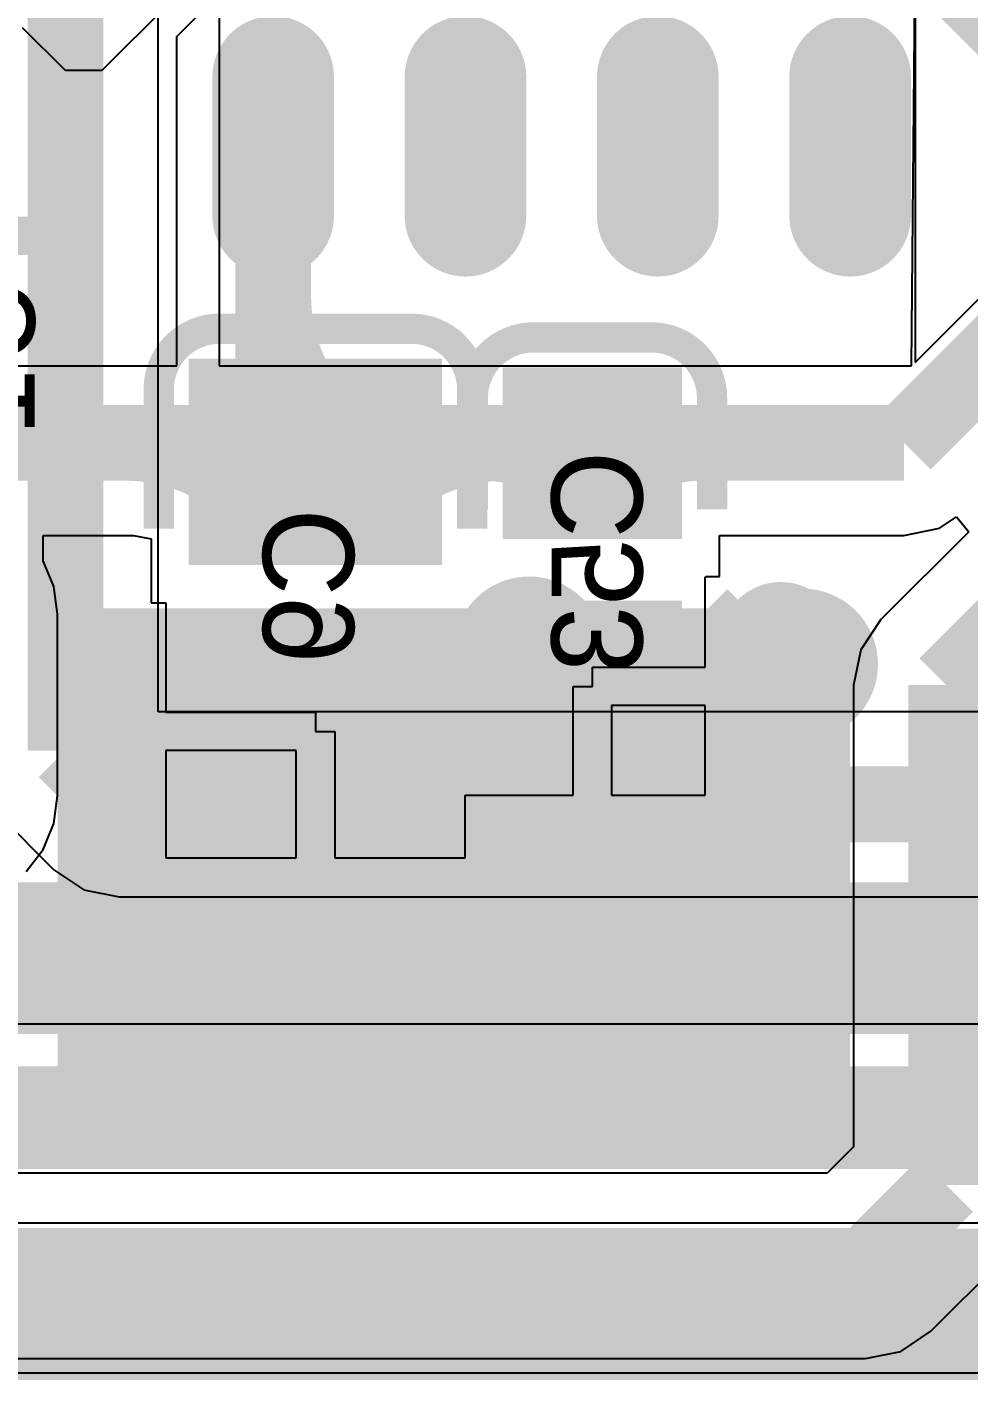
# Model space of a CAD drawing. Extents: x 81 to 196, y 150 to 213.
# Drawn here: x 135.82 to 142.04, y 186.36 to 195.29 of the extents above; entities that cross this region are included whole.
import ezdxf

# ---------------------------------------------------------------- set-up
doc = ezdxf.new("R2010")
doc.units = 0
doc.header["$MEASUREMENT"] = 0
for name, color, linetype in [('BOTTOMLAYER', 5, 'CONTINUOUS'), ('BOTTOMOVERLAY', 54, 'CONTINUOUS'), ('BOTTOMPASTE', 16, 'CONTINUOUS'), ('BOTTOMSOLDER', 6, 'CONTINUOUS'), ('MULTILAYER', 9, 'CONTINUOUS'), ('TOPLAYER', 1, 'CONTINUOUS')]:
    doc.layers.add(name, color=color, linetype=linetype)

msp = doc.modelspace()

# ---------------------------------------------------------------- linework, layer by layer
at = {"layer": 'BOTTOMLAYER'}
for p, q in [((137.093574, 196.027426), (137.093574, 193.055626)), ((141.665574, 193.055626), (141.690974, 195.976626)), ((141.689099, 195.761074), (141.689099, 193.079151)), ((136.752579, 195.441415), (136.318082, 195.006917)), ((136.814174, 195.232533), (137.093574, 195.511933)), ((136.077577, 195.006917), (135.794925, 195.289569)), ((136.814174, 193.055626), (136.814174, 195.232533)), ((136.318082, 195.006917), (136.077577, 195.006917)), ((141.689099, 193.079151), (142.630774, 194.020826)), ((134.883774, 193.055626), (136.814174, 193.055626)), ((137.093574, 193.055626), (141.665574, 193.055626)), ((141.848883, 191.983436), (141.961631, 192.058775)), ((141.961631, 192.058775), (142.0422, 191.960602)), ((142.0422, 191.960602), (141.461599, 191.380001)), ((141.614774, 191.93687), (141.848883, 191.983436)), ((135.929868, 191.767622), (135.929868, 191.93687)), ((135.929868, 191.93687), (136.526362, 191.93687)), ((136.526362, 191.93687), (136.643575, 191.913556)), ((136.643575, 191.913556), (136.643575, 191.491626)), ((140.397372, 191.664425), (140.397372, 191.93687)), ((140.397372, 191.93687), (141.614771, 191.93687)), ((141.614771, 191.93687), (141.614774, 191.936868)), ((141.614774, 191.936868), (141.614774, 191.93687)), ((136.000094, 191.59808), (135.929868, 191.767622)), ((136.024153, 191.415345), (136.000094, 191.59808)), ((140.301373, 191.658418), (140.30738, 191.664425)), ((140.301373, 191.066422), (140.301373, 191.65842)), ((140.301373, 191.65842), (140.301373, 191.65842)), ((140.301373, 191.65842), (140.301373, 191.658418)), ((140.30738, 191.664425), (140.397372, 191.664425)), ((136.024153, 190.215347), (136.024153, 191.415345)), ((136.643575, 191.491626), (136.739572, 191.491626)), ((136.739572, 191.491626), (136.739572, 191.491624)), ((136.739572, 191.491624), (136.739572, 191.475622)), ((136.739572, 191.475622), (136.739574, 191.401822)), ((136.739574, 191.401822), (136.739572, 191.401819)), ((136.739572, 191.401819), (136.739574, 191.401819)), ((136.739574, 191.401819), (136.739574, 190.768623)), ((141.461599, 191.380001), (141.328986, 191.181535)), ((141.328986, 191.181535), (141.28242, 190.947426)), ((139.557374, 190.939422), (139.557374, 191.066422)), ((139.557374, 191.066422), (140.301373, 191.066422)), ((139.430374, 190.220422), (139.430374, 190.939422)), ((139.430374, 190.939422), (139.557374, 190.939422)), ((141.28242, 190.947426), (141.28242, 187.898821)), ((140.301373, 190.812422), (139.684374, 190.812422)), ((139.684374, 190.812422), (139.684374, 190.220422)), ((140.301373, 190.220422), (140.301373, 190.812422)), ((136.739574, 190.768623), (137.728574, 190.768623)), ((137.728574, 190.768623), (137.728574, 190.641623)), ((137.728574, 190.641623), (137.855574, 190.641623)), ((137.855574, 190.641623), (137.855574, 189.807624)), ((137.601574, 190.514623), (136.739574, 190.514623)), ((136.739574, 190.514623), (136.739574, 189.807624)), ((137.601574, 189.807624), (137.601574, 190.514623)), ((136.000094, 190.032612), (136.024153, 190.215347)), ((138.717574, 189.807624), (138.717574, 190.22042)), ((138.717574, 190.22042), (138.813378, 190.22042)), ((138.813378, 190.22042), (138.813378, 190.220422)), ((138.813378, 190.220422), (139.430374, 190.220422)), ((139.684374, 190.220422), (140.301373, 190.220422)), ((135.929561, 189.862328), (136.000094, 190.032612)), ((135.817359, 189.716103), (135.929561, 189.862328)), ((136.739574, 189.807624), (137.601574, 189.807624)), ((137.855574, 189.807624), (138.717574, 189.807624)), ((141.28242, 187.898821), (141.107379, 187.72378)), ((141.107379, 187.72378), (132.927588, 187.72378)), ((141.793349, 186.679451), (142.326744, 187.212846)), ((141.594883, 186.546838), (141.793349, 186.679451)), ((132.648574, 186.500272), (141.360771, 186.500272)), ((141.360771, 186.500272), (141.360774, 186.50027)), ((141.360774, 186.500272), (141.594883, 186.546838)), ((141.360774, 186.50027), (141.360774, 186.500272))]:
    msp.add_line(p, q, dxfattribs=at)
for points, const_width in [([(142.624251, 194.941749), (141.193172, 196.372828)], 0.499999), ([(137.449174, 194.047659), (137.449174, 194.965594)], 0.599999), ([(138.719174, 194.047659), (138.719174, 194.965594)], 0.599999), ([(139.989174, 194.047659), (139.989174, 194.965594)], 0.599999), ([(141.259174, 194.047659), (141.259174, 194.965594)], 0.599999), ([(137.449174, 192.701024), (137.449174, 194.506626)], 0.499999), ([(141.614774, 192.548624), (142.629776, 193.563626)], 0.499999), ([(137.601574, 192.548624), (137.449174, 192.701024)], 0.499999), ([(137.601574, 192.548624), (135.570572, 192.548624)], 0.499999), ([(141.614774, 192.548624), (137.601574, 192.548624)], 0.499999), ([(141.894174, 190.947426), (143.011774, 192.065026)], 0.499999), ([(140.319374, 190.744226), (140.801974, 191.226826)], 1.000001), ([(137.728574, 190.939422), (137.347574, 190.939422)], 0.599999), ([(139.557374, 190.744226), (138.515974, 190.744226)], 1.000001), ([(140.319374, 190.744226), (139.557374, 190.744226)], 1.000001), ([(139.557374, 189.118626), (139.557374, 190.744226)], 1.000001), ([(141.894174, 187.645426), (141.894174, 190.947426)], 0.499999), ([(137.728574, 189.144026), (137.728574, 190.641623)], 1.000001), ([(141.360774, 187.112026), (141.894174, 187.645426)], 0.499999), ([(141.360774, 187.112026), (132.648574, 187.112026)], 0.499999)]:
    msp.add_lwpolyline(points, dxfattribs=dict(at, const_width=const_width))
for points, const_width in [([(137.449174, 194.815595, 1), (137.449174, 195.115594, 1)], 0.299999), ([(138.719174, 194.815595, 1), (138.719174, 195.115594, 1)], 0.299999), ([(139.989174, 194.815595, 1), (139.989174, 195.115594, 1)], 0.299999), ([(141.259174, 194.815595, 1), (141.259174, 195.115594, 1)], 0.299999), ([(137.449174, 193.897659, 1), (137.449174, 194.197658, 1)], 0.299999), ([(138.719174, 193.897659, 1), (138.719174, 194.197658, 1)], 0.299999), ([(139.989174, 193.897659, 1), (139.989174, 194.197658, 1)], 0.299999), ([(141.259174, 193.897659, 1), (141.259174, 194.197658, 1)], 0.299999), ([(137.449174, 193.393642, 1), (137.449174, 193.643639, 1)], 0.249999), ([(137.449174, 193.393642, 1), (137.449174, 193.643639, 1)], 0.249999), ([(137.449174, 193.393642, 1), (137.449174, 193.643639, 1)], 0.249999), ([(137.449174, 193.393642, 1), (137.449174, 193.643639, 1)], 0.249999), ([(137.449174, 193.393642, 1), (137.449174, 193.643639, 1)], 0.249999), ([(137.449174, 193.393642, 1), (137.449174, 193.643639, 1)], 0.249999), ([(137.449174, 193.393642, 1), (137.449174, 193.643639, 1)], 0.249999), ([(137.449174, 193.393642, 1), (137.449174, 193.643639, 1)], 0.249999), ([(137.449174, 193.393642, 1), (137.449174, 193.643639, 1)], 0.249999), ([(137.449174, 193.393642, 1), (137.449174, 193.643639, 1)], 0.249999), ([(137.806918, 192.52997, 1), (137.806918, 192.779967, 1)], 0.249999), ([(137.806918, 192.52997, 1), (137.806918, 192.779967, 1)], 0.249999), ([(137.806918, 192.52997, 1), (137.806918, 192.779967, 1)], 0.249999), ([(137.806918, 192.52997, 1), (137.806918, 192.779967, 1)], 0.249999), ([(137.806918, 192.52997, 1), (137.806918, 192.779967, 1)], 0.249999), ([(137.806918, 192.52997, 1), (137.806918, 192.779967, 1)], 0.249999), ([(137.806918, 192.52997, 1), (137.806918, 192.779967, 1)], 0.249999), ([(137.806918, 192.52997, 1), (137.806918, 192.779967, 1)], 0.249999), ([(137.806918, 192.52997, 1), (137.806918, 192.779967, 1)], 0.249999), ([(137.806918, 192.52997, 1), (137.806918, 192.779967, 1)], 0.249999), ([(136.470278, 192.423626, 1), (136.470278, 192.673623, 1)], 0.249999), ([(136.470278, 192.423626, 1), (136.470278, 192.673623, 1)], 0.249999), ([(136.470278, 192.423626, 1), (136.470278, 192.673623, 1)], 0.249999), ([(136.470278, 192.423626, 1), (136.470278, 192.673623, 1)], 0.249999), ([(136.470278, 192.423626, 1), (136.470278, 192.673623, 1)], 0.249999), ([(136.470278, 192.423626, 1), (136.470278, 192.673623, 1)], 0.249999), ([(136.470278, 192.423626, 1), (136.470278, 192.673623, 1)], 0.249999), ([(136.470278, 192.423626, 1), (136.470278, 192.673623, 1)], 0.249999), ([(136.470278, 192.423626, 1), (136.470278, 192.673623, 1)], 0.249999), ([(136.470278, 192.423626, 1), (136.470278, 192.673623, 1)], 0.249999), ([(138.846255, 192.423626, 1), (138.846255, 192.673623, 1)], 0.249999), ([(138.846255, 192.423626, 1), (138.846255, 192.673623, 1)], 0.249999), ([(138.846255, 192.423626, 1), (138.846255, 192.673623, 1)], 0.249999), ([(138.846255, 192.423626, 1), (138.846255, 192.673623, 1)], 0.249999), ([(138.846255, 192.423626, 1), (138.846255, 192.673623, 1)], 0.249999), ([(138.846255, 192.423626, 1), (138.846255, 192.673623, 1)], 0.249999), ([(138.846255, 192.423626, 1), (138.846255, 192.673623, 1)], 0.249999), ([(138.98687, 192.423626, 1), (138.98687, 192.673623, 1)], 0.249999), ([(138.98687, 192.423626, 1), (138.98687, 192.673623, 1)], 0.249999), ([(138.98687, 192.423626, 1), (138.98687, 192.673623, 1)], 0.249999), ([(138.98687, 192.423626, 1), (138.98687, 192.673623, 1)], 0.249999), ([(138.98687, 192.423626, 1), (138.98687, 192.673623, 1)], 0.249999), ([(138.98687, 192.423626, 1), (138.98687, 192.673623, 1)], 0.249999), ([(138.98687, 192.423626, 1), (138.98687, 192.673623, 1)], 0.249999), ([(140.268493, 192.423626, 1), (140.268493, 192.673623, 1)], 0.249999), ([(140.268493, 192.423626, 1), (140.268493, 192.673623, 1)], 0.249999), ([(140.268493, 192.423626, 1), (140.268493, 192.673623, 1)], 0.249999), ([(140.268493, 192.423626, 1), (140.268493, 192.673623, 1)], 0.249999), ([(140.268493, 192.423626, 1), (140.268493, 192.673623, 1)], 0.249999), ([(140.268493, 192.423626, 1), (140.268493, 192.673623, 1)], 0.249999), ([(140.268493, 192.423626, 1), (140.268493, 192.673623, 1)], 0.249999), ([(139.380346, 192.202397, 1), (139.380346, 192.452394, 1)], 0.249999), ([(139.380346, 192.202397, 1), (139.380346, 192.452394, 1)], 0.249999), ([(139.380346, 192.202397, 1), (139.380346, 192.452394, 1)], 0.249999), ([(139.380346, 192.202397, 1), (139.380346, 192.452394, 1)], 0.249999), ([(139.380346, 192.202397, 1), (139.380346, 192.452394, 1)], 0.249999), ([(139.380346, 192.202397, 1), (139.380346, 192.452394, 1)], 0.249999), ([(139.380346, 192.202397, 1), (139.380346, 192.452394, 1)], 0.249999), ([(139.734402, 192.202397, 1), (139.734402, 192.452394, 1)], 0.249999), ([(139.734402, 192.202397, 1), (139.734402, 192.452394, 1)], 0.249999), ([(139.734402, 192.202397, 1), (139.734402, 192.452394, 1)], 0.249999), ([(139.734402, 192.202397, 1), (139.734402, 192.452394, 1)], 0.249999), ([(139.734402, 192.202397, 1), (139.734402, 192.452394, 1)], 0.249999), ([(139.734402, 192.202397, 1), (139.734402, 192.452394, 1)], 0.249999), ([(139.734402, 192.202397, 1), (139.734402, 192.452394, 1)], 0.249999), ([(137.340228, 192.063281, 1), (137.340228, 192.313278, 1)], 0.249999), ([(137.340228, 192.063281, 1), (137.340228, 192.313278, 1)], 0.249999), ([(137.340228, 192.063281, 1), (137.340228, 192.313278, 1)], 0.249999), ([(137.340228, 192.063281, 1), (137.340228, 192.313278, 1)], 0.249999), ([(137.340228, 192.063281, 1), (137.340228, 192.313278, 1)], 0.249999), ([(137.340228, 192.063281, 1), (137.340228, 192.313278, 1)], 0.249999), ([(137.340228, 192.063281, 1), (137.340228, 192.313278, 1)], 0.249999), ([(137.340228, 192.063281, 1), (137.340228, 192.313278, 1)], 0.249999), ([(137.340228, 192.063281, 1), (137.340228, 192.313278, 1)], 0.249999), ([(137.340228, 192.063281, 1), (137.340228, 192.313278, 1)], 0.249999), ([(138.11692, 192.063281, 1), (138.11692, 192.313278, 1)], 0.249999), ([(138.11692, 192.063281, 1), (138.11692, 192.313278, 1)], 0.249999), ([(138.11692, 192.063281, 1), (138.11692, 192.313278, 1)], 0.249999), ([(138.11692, 192.063281, 1), (138.11692, 192.313278, 1)], 0.249999), ([(138.11692, 192.063281, 1), (138.11692, 192.313278, 1)], 0.249999), ([(138.11692, 192.063281, 1), (138.11692, 192.313278, 1)], 0.249999), ([(138.11692, 192.063281, 1), (138.11692, 192.313278, 1)], 0.249999), ([(139.139996, 190.915049, 1), (139.139996, 191.415048, 1)], 0.499999), ([(139.139996, 190.915049, 1), (139.139996, 191.415048, 1)], 0.499999), ([(139.139996, 190.915049, 1), (139.139996, 191.415048, 1)], 0.499999), ([(139.139996, 190.915049, 1), (139.139996, 191.415048, 1)], 0.499999), ([(139.139996, 190.915049, 1), (139.139996, 191.415048, 1)], 0.499999), ([(139.139996, 190.915049, 1), (139.139996, 191.415048, 1)], 0.499999), ([(139.139996, 190.915049, 1), (139.139996, 191.415048, 1)], 0.499999), ([(140.943396, 190.835404, 1), (140.943396, 191.335403, 1)], 0.499999), ([(140.943396, 190.835404, 1), (140.943396, 191.335403, 1)], 0.499999), ([(140.943396, 190.835404, 1), (140.943396, 191.335403, 1)], 0.499999), ([(140.943396, 190.835404, 1), (140.943396, 191.335403, 1)], 0.499999), ([(140.943396, 190.835404, 1), (140.943396, 191.335403, 1)], 0.499999), ([(140.943396, 190.835404, 1), (140.943396, 191.335403, 1)], 0.499999), ([(140.943396, 190.835404, 1), (140.943396, 191.335403, 1)], 0.499999), ([(140.801974, 191.076826, 1), (140.801974, 191.376826, 1)], 0.299999), ([(138.145952, 190.632204, 1), (138.145952, 191.132203, 1)], 0.499999), ([(138.145952, 190.632204, 1), (138.145952, 191.132203, 1)], 0.499999), ([(138.145952, 190.632204, 1), (138.145952, 191.132203, 1)], 0.499999), ([(138.145952, 190.632204, 1), (138.145952, 191.132203, 1)], 0.499999), ([(138.145952, 190.632204, 1), (138.145952, 191.132203, 1)], 0.499999), ([(138.145952, 190.632204, 1), (138.145952, 191.132203, 1)], 0.499999), ([(138.145952, 190.632204, 1), (138.145952, 191.132203, 1)], 0.499999), ([(138.287374, 190.873626, 1), (138.287374, 191.173626, 1)], 0.299999), ([(138.857152, 190.632204, 1), (138.857152, 191.132203, 1)], 0.499999), ([(138.857152, 190.632204, 1), (138.857152, 191.132203, 1)], 0.499999), ([(138.857152, 190.632204, 1), (138.857152, 191.132203, 1)], 0.499999), ([(138.857152, 190.632204, 1), (138.857152, 191.132203, 1)], 0.499999), ([(138.857152, 190.632204, 1), (138.857152, 191.132203, 1)], 0.499999), ([(138.857152, 190.632204, 1), (138.857152, 191.132203, 1)], 0.499999), ([(138.857152, 190.632204, 1), (138.857152, 191.132203, 1)], 0.499999), ([(138.857152, 190.632204, 1), (138.857152, 191.132203, 1)], 0.499999), ([(138.857152, 190.632204, 1), (138.857152, 191.132203, 1)], 0.499999), ([(138.857152, 190.632204, 1), (138.857152, 191.132203, 1)], 0.499999), ([(138.857152, 190.632204, 1), (138.857152, 191.132203, 1)], 0.499999), ([(138.857152, 190.632204, 1), (138.857152, 191.132203, 1)], 0.499999), ([(138.857152, 190.632204, 1), (138.857152, 191.132203, 1)], 0.499999), ([(138.857152, 190.632204, 1), (138.857152, 191.132203, 1)], 0.499999), ([(138.857152, 190.632204, 1), (138.857152, 191.132203, 1)], 0.499999), ([(138.857152, 190.632204, 1), (138.857152, 191.132203, 1)], 0.499999), ([(138.857152, 190.632204, 1), (138.857152, 191.132203, 1)], 0.499999), ([(138.857152, 190.632204, 1), (138.857152, 191.132203, 1)], 0.499999), ([(138.857152, 190.632204, 1), (138.857152, 191.132203, 1)], 0.499999), ([(138.857152, 190.632204, 1), (138.857152, 191.132203, 1)], 0.499999), ([(138.857152, 190.632204, 1), (138.857152, 191.132203, 1)], 0.499999), ([(139.139996, 190.632204, 1), (139.139996, 191.132203, 1)], 0.499999), ([(139.139996, 190.632204, 1), (139.139996, 191.132203, 1)], 0.499999), ([(139.139996, 190.632204, 1), (139.139996, 191.132203, 1)], 0.499999), ([(139.139996, 190.632204, 1), (139.139996, 191.132203, 1)], 0.499999), ([(139.139996, 190.632204, 1), (139.139996, 191.132203, 1)], 0.499999), ([(139.139996, 190.632204, 1), (139.139996, 191.132203, 1)], 0.499999), ([(139.139996, 190.632204, 1), (139.139996, 191.132203, 1)], 0.499999), ([(138.998574, 190.873626, 1), (138.998574, 191.173626, 1)], 0.299999), ([(138.47906, 190.494226, 1), (138.47906, 190.994225, 1)], 0.499999), ([(138.47906, 190.494226, 1), (138.47906, 190.994225, 1)], 0.499999), ([(138.47906, 190.494226, 1), (138.47906, 190.994225, 1)], 0.499999), ([(138.47906, 190.494226, 1), (138.47906, 190.994225, 1)], 0.499999), ([(138.47906, 190.494226, 1), (138.47906, 190.994225, 1)], 0.499999), ([(138.47906, 190.494226, 1), (138.47906, 190.994225, 1)], 0.499999), ([(138.47906, 190.494226, 1), (138.47906, 190.994225, 1)], 0.499999), ([(138.806888, 190.494226, 1), (138.806888, 190.994225, 1)], 0.499999), ([(138.806888, 190.494226, 1), (138.806888, 190.994225, 1)], 0.499999), ([(138.806888, 190.494226, 1), (138.806888, 190.994225, 1)], 0.499999), ([(138.806888, 190.494226, 1), (138.806888, 190.994225, 1)], 0.499999), ([(138.806888, 190.494226, 1), (138.806888, 190.994225, 1)], 0.499999), ([(138.806888, 190.494226, 1), (138.806888, 190.994225, 1)], 0.499999), ([(138.806888, 190.494226, 1), (138.806888, 190.994225, 1)], 0.499999), ([(139.19026, 190.494226, 1), (139.19026, 190.994225, 1)], 0.499999), ([(139.19026, 190.494226, 1), (139.19026, 190.994225, 1)], 0.499999), ([(139.19026, 190.494226, 1), (139.19026, 190.994225, 1)], 0.499999), ([(139.19026, 190.494226, 1), (139.19026, 190.994225, 1)], 0.499999), ([(139.19026, 190.494226, 1), (139.19026, 190.994225, 1)], 0.499999), ([(139.19026, 190.494226, 1), (139.19026, 190.994225, 1)], 0.499999), ([(139.19026, 190.494226, 1), (139.19026, 190.994225, 1)], 0.499999), ([(139.19026, 190.494226, 1), (139.19026, 190.994225, 1)], 0.499999), ([(139.19026, 190.494226, 1), (139.19026, 190.994225, 1)], 0.499999), ([(139.19026, 190.494226, 1), (139.19026, 190.994225, 1)], 0.499999), ([(139.19026, 190.494226, 1), (139.19026, 190.994225, 1)], 0.499999), ([(139.19026, 190.494226, 1), (139.19026, 190.994225, 1)], 0.499999), ([(139.19026, 190.494226, 1), (139.19026, 190.994225, 1)], 0.499999), ([(139.19026, 190.494226, 1), (139.19026, 190.994225, 1)], 0.499999), ([(139.19026, 190.494226, 1), (139.19026, 190.994225, 1)], 0.499999), ([(139.19026, 190.494226, 1), (139.19026, 190.994225, 1)], 0.499999), ([(139.19026, 190.494226, 1), (139.19026, 190.994225, 1)], 0.499999), ([(139.19026, 190.494226, 1), (139.19026, 190.994225, 1)], 0.499999), ([(139.19026, 190.494226, 1), (139.19026, 190.994225, 1)], 0.499999), ([(139.19026, 190.494226, 1), (139.19026, 190.994225, 1)], 0.499999), ([(139.19026, 190.494226, 1), (139.19026, 190.994225, 1)], 0.499999), ([(140.11972, 190.494226, 1), (140.11972, 190.994225, 1)], 0.499999), ([(140.11972, 190.494226, 1), (140.11972, 190.994225, 1)], 0.499999), ([(140.11972, 190.494226, 1), (140.11972, 190.994225, 1)], 0.499999), ([(140.11972, 190.494226, 1), (140.11972, 190.994225, 1)], 0.499999), ([(140.11972, 190.494226, 1), (140.11972, 190.994225, 1)], 0.499999), ([(140.11972, 190.494226, 1), (140.11972, 190.994225, 1)], 0.499999), ([(140.11972, 190.494226, 1), (140.11972, 190.994225, 1)], 0.499999), ([(139.557374, 189.907408, 1), (139.557374, 190.407407, 1)], 0.499999), ([(139.557374, 189.907408, 1), (139.557374, 190.407407, 1)], 0.499999), ([(139.557374, 189.907408, 1), (139.557374, 190.407407, 1)], 0.499999), ([(139.557374, 189.907408, 1), (139.557374, 190.407407, 1)], 0.499999), ([(139.557374, 189.907408, 1), (139.557374, 190.407407, 1)], 0.499999), ([(139.557374, 189.907408, 1), (139.557374, 190.407407, 1)], 0.499999), ([(139.557374, 189.907408, 1), (139.557374, 190.407407, 1)], 0.499999), ([(136.687174, 188.917826, 1), (136.687174, 189.217826, 1)], 0.299999), ([(137.728574, 188.994026, 1), (137.728574, 189.294026, 1)], 0.299999), ([(138.668374, 188.994026, 1), (138.668374, 189.294026, 1)], 0.299999), ([(139.557374, 188.968626, 1), (139.557374, 189.268626, 1)], 0.299999), ([(140.801974, 188.943226, 1), (140.801974, 189.243226, 1)], 0.299999)]:
    msp.add_lwpolyline(points, format="xyb", close=True, dxfattribs=dict(at, const_width=const_width))
for points, const_width in [([(137.806918, 192.654969, -0.198912), (137.449174, 193.51864)], 0.499999), ([(137.806918, 192.654969, -0.198912), (137.449174, 193.51864)], 0.499999), ([(137.806918, 192.654969, -0.198912), (137.449174, 193.51864)], 0.499999), ([(137.806918, 192.654969, -0.198912), (137.449174, 193.51864)], 0.499999), ([(137.806918, 192.654969, -0.198912), (137.449174, 193.51864)], 0.499999), ([(137.806918, 192.654969, -0.198912), (137.449174, 193.51864)], 0.499999), ([(137.806918, 192.654969, -0.198912), (137.449174, 193.51864)], 0.499999), ([(137.806918, 192.654969, -0.198912), (137.449174, 193.51864)], 0.499999), ([(137.806918, 192.654969, -0.198912), (137.449174, 193.51864)], 0.499999), ([(137.806918, 192.654969, -0.198912), (137.449174, 193.51864)], 0.499999), ([(136.470278, 192.548624, -0.198912), (137.340228, 192.188279)], 0.499999), ([(136.470278, 192.548624, -0.198912), (137.340228, 192.188279)], 0.499999), ([(136.470278, 192.548624, -0.198912), (137.340228, 192.188279)], 0.499999), ([(136.470278, 192.548624, -0.198912), (137.340228, 192.188279)], 0.499999), ([(136.470278, 192.548624, -0.198912), (137.340228, 192.188279)], 0.499999), ([(136.470278, 192.548624, -0.198912), (137.340228, 192.188279)], 0.499999), ([(136.470278, 192.548624, -0.198912), (137.340228, 192.188279)], 0.499999), ([(136.470278, 192.548624, -0.198912), (137.340228, 192.188279)], 0.499999), ([(136.470278, 192.548624, -0.198912), (137.340228, 192.188279)], 0.499999), ([(136.470278, 192.548624, -0.198912), (137.340228, 192.188279)], 0.499999), ([(138.11692, 192.188279, -0.198912), (138.98687, 192.548624)], 0.499999), ([(138.11692, 192.188279, -0.198912), (138.98687, 192.548624)], 0.499999), ([(138.11692, 192.188279, -0.198912), (138.98687, 192.548624)], 0.499999), ([(138.11692, 192.188279, -0.198912), (138.98687, 192.548624)], 0.499999), ([(138.11692, 192.188279, -0.198912), (138.98687, 192.548624)], 0.499999), ([(138.11692, 192.188279, -0.198912), (138.98687, 192.548624)], 0.499999), ([(138.11692, 192.188279, -0.198912), (138.98687, 192.548624)], 0.499999), ([(138.846255, 192.548624, -0.198912), (139.380346, 192.327395)], 0.499999), ([(138.846255, 192.548624, -0.198912), (139.380346, 192.327395)], 0.499999), ([(138.846255, 192.548624, -0.198912), (139.380346, 192.327395)], 0.499999), ([(138.846255, 192.548624, -0.198912), (139.380346, 192.327395)], 0.499999), ([(138.846255, 192.548624, -0.198912), (139.380346, 192.327395)], 0.499999), ([(138.846255, 192.548624, -0.198912), (139.380346, 192.327395)], 0.499999), ([(138.846255, 192.548624, -0.198912), (139.380346, 192.327395)], 0.499999), ([(139.734402, 192.327395, -0.198912), (140.268493, 192.548624)], 0.499999), ([(139.734402, 192.327395, -0.198912), (140.268493, 192.548624)], 0.499999), ([(139.734402, 192.327395, -0.198912), (140.268493, 192.548624)], 0.499999), ([(139.734402, 192.327395, -0.198912), (140.268493, 192.548624)], 0.499999), ([(139.734402, 192.327395, -0.198912), (140.268493, 192.548624)], 0.499999), ([(139.734402, 192.327395, -0.198912), (140.268493, 192.548624)], 0.499999), ([(139.734402, 192.327395, -0.198912), (140.268493, 192.548624)], 0.499999), ([(139.139996, 191.165048, -0.198912), (139.557374, 190.157407)], 1.000001), ([(139.139996, 191.165048, -0.198912), (139.557374, 190.157407)], 1.000001), ([(139.139996, 191.165048, -0.198912), (139.557374, 190.157407)], 1.000001), ([(139.139996, 191.165048, -0.198912), (139.557374, 190.157407)], 1.000001), ([(139.139996, 191.165048, -0.198912), (139.557374, 190.157407)], 1.000001), ([(139.139996, 191.165048, -0.198912), (139.557374, 190.157407)], 1.000001), ([(139.139996, 191.165048, -0.198912), (139.557374, 190.157407)], 1.000001), ([(140.943396, 191.085404, -0.198912), (140.11972, 190.744226)], 1.000001), ([(140.943396, 191.085404, -0.198912), (140.11972, 190.744226)], 1.000001), ([(140.943396, 191.085404, -0.198912), (140.11972, 190.744226)], 1.000001), ([(140.943396, 191.085404, -0.198912), (140.11972, 190.744226)], 1.000001), ([(140.943396, 191.085404, -0.198912), (140.11972, 190.744226)], 1.000001), ([(140.943396, 191.085404, -0.198912), (140.11972, 190.744226)], 1.000001), ([(140.943396, 191.085404, -0.198912), (140.11972, 190.744226)], 1.000001), ([(138.47906, 190.744226, -0.198912), (138.145952, 190.882204)], 1.000001), ([(138.47906, 190.744226, -0.198912), (138.145952, 190.882204)], 1.000001), ([(138.47906, 190.744226, -0.198912), (138.145952, 190.882204)], 1.000001), ([(138.47906, 190.744226, -0.198912), (138.145952, 190.882204)], 1.000001), ([(138.47906, 190.744226, -0.198912), (138.145952, 190.882204)], 1.000001), ([(138.47906, 190.744226, -0.198912), (138.145952, 190.882204)], 1.000001), ([(138.47906, 190.744226, -0.198912), (138.145952, 190.882204)], 1.000001), ([(139.139996, 190.882204, -0.198912), (138.806888, 190.744226)], 1.000001), ([(139.139996, 190.882204, -0.198912), (138.806888, 190.744226)], 1.000001), ([(139.139996, 190.882204, -0.198912), (138.806888, 190.744226)], 1.000001), ([(139.139996, 190.882204, -0.198912), (138.806888, 190.744226)], 1.000001), ([(139.139996, 190.882204, -0.198912), (138.806888, 190.744226)], 1.000001), ([(139.139996, 190.882204, -0.198912), (138.806888, 190.744226)], 1.000001), ([(139.139996, 190.882204, -0.198912), (138.806888, 190.744226)], 1.000001), ([(139.19026, 190.744226, -0.198912), (138.857152, 190.882204)], 1.000001), ([(139.19026, 190.744226, -0.198912), (138.857152, 190.882204)], 1.000001), ([(139.19026, 190.744226, -0.198912), (138.857152, 190.882204)], 1.000001), ([(139.19026, 190.744226, -0.198912), (138.857152, 190.882204)], 1.000001), ([(139.19026, 190.744226, -0.198912), (138.857152, 190.882204)], 1.000001), ([(139.19026, 190.744226, -0.198912), (138.857152, 190.882204)], 1.000001), ([(139.19026, 190.744226, -0.198912), (138.857152, 190.882204)], 1.000001), ([(139.19026, 190.744226, -0.198912), (138.857152, 190.882204)], 1.000001), ([(139.19026, 190.744226, -0.198912), (138.857152, 190.882204)], 1.000001), ([(139.19026, 190.744226, -0.198912), (138.857152, 190.882204)], 1.000001), ([(139.19026, 190.744226, -0.198912), (138.857152, 190.882204)], 1.000001), ([(139.19026, 190.744226, -0.198912), (138.857152, 190.882204)], 1.000001), ([(139.19026, 190.744226, -0.198912), (138.857152, 190.882204)], 1.000001), ([(139.19026, 190.744226, -0.198912), (138.857152, 190.882204)], 1.000001), ([(139.19026, 190.744226, -0.198912), (138.857152, 190.882204)], 1.000001), ([(139.19026, 190.744226, -0.198912), (138.857152, 190.882204)], 1.000001), ([(139.19026, 190.744226, -0.198912), (138.857152, 190.882204)], 1.000001), ([(139.19026, 190.744226, -0.198912), (138.857152, 190.882204)], 1.000001), ([(139.19026, 190.744226, -0.198912), (138.857152, 190.882204)], 1.000001), ([(139.19026, 190.744226, -0.198912), (138.857152, 190.882204)], 1.000001), ([(139.19026, 190.744226, -0.198912), (138.857152, 190.882204)], 1.000001)]:
    msp.add_lwpolyline(points, format="xyb", dxfattribs=dict(at, const_width=const_width))
for points in [[(136.993574, 193.001623), (136.993574, 191.841625), (138.463574, 193.001623), (138.463574, 191.841625)], [(139.067375, 192.944425), (139.067375, 192.014424), (140.047373, 192.944425), (140.047373, 192.014424)], [(141.259174, 187.924826), (141.259174, 191.455426), (136.026774, 187.924826), (136.026774, 191.455426)], [(139.067375, 191.404423), (139.067375, 190.474422), (140.047373, 191.404423), (140.047373, 190.474422)], [(136.993574, 191.221622), (136.993574, 190.061624), (138.463574, 191.221622), (138.463574, 190.061624)]]:
    msp.add_solid(points, dxfattribs=at)
at = {"layer": 'BOTTOMOVERLAY'}
for points, const_width in [([(136.116944, 193.915416), (135.217022, 193.915416)], 0.254), ([(136.116944, 191.315218), (136.116944, 193.915416)], 0.254), ([(138.363574, 193.301625), (137.093574, 193.301625)], 0.2), ([(139.947373, 193.244422), (139.167375, 193.244422)], 0.2), ([(136.69357, 191.981628), (136.69357, 192.901628)], 0.2), ([(138.763573, 191.981623), (138.763573, 192.901623)], 0.2), ([(138.767373, 192.109423), (138.767373, 192.844422)], 0.2), ([(140.347375, 192.109423), (140.347375, 192.844422)], 0.2), ([(138.767373, 190.574422), (138.767373, 191.309422)], 0.2), ([(140.347377, 190.574419), (140.347377, 191.309419)], 0.2), ([(136.69357, 190.161621), (136.69357, 191.081622)], 0.2), ([(138.763573, 190.161624), (138.763573, 191.081624)], 0.2), ([(139.947373, 190.174423), (139.167375, 190.174423)], 0.2), ([(138.363574, 189.761624), (137.093574, 189.761624)], 0.2), ([(175.244374, 188.178826), (116.976774, 188.178826)], 0.499999)]:
    msp.add_lwpolyline(points, dxfattribs=dict(at, const_width=const_width))
at = {"layer": 'BOTTOMOVERLAY', "const_width": 0.2}
for points in [[(136.69357, 192.901628, -0.414214), (137.093569, 193.301628)], [(138.363577, 193.301625, -0.414213), (138.763576, 192.901623)], [(138.767371, 192.844422, -0.414213), (139.167372, 193.244422)], [(139.947373, 193.244422, -0.414213), (140.347375, 192.844422)], [(139.167375, 190.174423, -0.414213), (138.767373, 190.574422)], [(140.347377, 190.574419, -0.414213), (139.947376, 190.17442)], [(137.093571, 189.761622, -0.414213), (136.69357, 190.161621)], [(138.763573, 190.161624, -0.414214), (138.363574, 189.761624)]]:
    msp.add_lwpolyline(points, format="xyb", dxfattribs=at)
at = {"layer": 'BOTTOMOVERLAY', "const_width": 0.1}
for points in [[(137.093569, 193.251628, 1), (137.093569, 193.351627, 1)], [(138.363577, 193.251625, 1), (138.363577, 193.351625, 1)], [(139.167372, 193.194422, 1), (139.167372, 193.294422, 1)], [(139.947373, 193.194422, 1), (139.947373, 193.294422, 1)], [(136.69357, 192.851628, 1), (136.69357, 192.951628, 1)], [(138.763576, 192.851623, 1), (138.763576, 192.951623, 1)], [(138.767371, 192.794423, 1), (138.767371, 192.894422, 1)], [(140.347375, 192.794423, 1), (140.347375, 192.894422, 1)], [(138.767373, 190.524422, 1), (138.767373, 190.624422, 1)], [(140.347377, 190.524419, 1), (140.347377, 190.624419, 1)], [(136.69357, 190.111621, 1), (136.69357, 190.211621, 1)], [(138.763573, 190.111624, 1), (138.763573, 190.211624, 1)], [(139.167375, 190.124423, 1), (139.167375, 190.224423, 1)], [(139.947376, 190.12442, 1), (139.947376, 190.22442, 1)], [(137.093571, 189.711622, 1), (137.093571, 189.811622, 1)], [(138.363574, 189.711625, 1), (138.363574, 189.811624, 1)]]:
    msp.add_lwpolyline(points, format="xyb", close=True, dxfattribs=at)
at = {"layer": 'BOTTOMPASTE', "const_width": 0.599999}
for points in [[(137.449174, 194.047659), (137.449174, 194.965594)], [(138.719174, 194.047659), (138.719174, 194.965594)], [(139.989174, 194.047659), (139.989174, 194.965594)], [(141.259174, 194.047659), (141.259174, 194.965594)]]:
    msp.add_lwpolyline(points, dxfattribs=at)
at = {"layer": 'BOTTOMPASTE', "const_width": 0.299999}
for points in [[(137.449174, 194.815595, 1), (137.449174, 195.115594, 1)], [(138.719174, 194.815595, 1), (138.719174, 195.115594, 1)], [(139.989174, 194.815595, 1), (139.989174, 195.115594, 1)], [(141.259174, 194.815595, 1), (141.259174, 195.115594, 1)], [(137.449174, 193.897659, 1), (137.449174, 194.197658, 1)], [(138.719174, 193.897659, 1), (138.719174, 194.197658, 1)], [(139.989174, 193.897659, 1), (139.989174, 194.197658, 1)], [(141.259174, 193.897659, 1), (141.259174, 194.197658, 1)]]:
    msp.add_lwpolyline(points, format="xyb", close=True, dxfattribs=at)
at = {"layer": 'BOTTOMPASTE'}
for points in [[(136.993574, 193.001623), (136.993574, 191.841625), (138.463574, 193.001623), (138.463574, 191.841625)], [(139.067375, 192.944425), (139.067375, 192.014424), (140.047373, 192.944425), (140.047373, 192.014424)], [(139.067375, 191.404423), (139.067375, 190.474422), (140.047373, 191.404423), (140.047373, 190.474422)], [(136.993574, 191.221622), (136.993574, 190.061624), (138.463574, 191.221622), (138.463574, 190.061624)]]:
    msp.add_solid(points, dxfattribs=at)
at = {"layer": 'BOTTOMSOLDER', "const_width": 0.401599}
for points in [[(136.077577, 195.461725, 1), (136.077577, 195.863324, 1)], [(137.449174, 194.764795, 1), (137.449174, 195.166394, 1)], [(138.719174, 194.764795, 1), (138.719174, 195.166394, 1)], [(139.989174, 194.764795, 1), (139.989174, 195.166394, 1)], [(141.259174, 194.764795, 1), (141.259174, 195.166394, 1)], [(137.449174, 193.846859, 1), (137.449174, 194.248458, 1)], [(138.719174, 193.846859, 1), (138.719174, 194.248458, 1)], [(139.989174, 193.846859, 1), (139.989174, 194.248458, 1)], [(141.259174, 193.846859, 1), (141.259174, 194.248458, 1)], [(140.801974, 191.026026, 1), (140.801974, 191.427626, 1)], [(138.287374, 190.822826, 1), (138.287374, 191.224426, 1)], [(138.998574, 190.822826, 1), (138.998574, 191.224426, 1)], [(137.728574, 188.943226, 1), (137.728574, 189.344826, 1)], [(138.668374, 188.943226, 1), (138.668374, 189.344826, 1)], [(135.594974, 188.867026, 1), (135.594974, 189.268626, 1)], [(136.687174, 188.867026, 1), (136.687174, 189.268626, 1)], [(139.557374, 188.917826, 1), (139.557374, 189.319426, 1)], [(140.801974, 188.892426, 1), (140.801974, 189.294026, 1)]]:
    msp.add_lwpolyline(points, format="xyb", close=True, dxfattribs=at)
at = {"layer": 'BOTTOMSOLDER', "const_width": 0.803199}
for points in [[(137.449174, 194.047659), (137.449174, 194.965594)], [(138.719174, 194.047659), (138.719174, 194.965594)], [(139.989174, 194.047659), (139.989174, 194.965594)], [(141.259174, 194.047659), (141.259174, 194.965594)]]:
    msp.add_lwpolyline(points, dxfattribs=at)
at = {"layer": 'BOTTOMSOLDER'}
for points in [[(136.891974, 193.103223), (136.891974, 191.740025), (138.565174, 193.103223), (138.565174, 191.740025)], [(138.965775, 193.046025), (138.965775, 191.912824), (140.148973, 193.046025), (140.148973, 191.912824)], [(138.965775, 191.506023), (138.965775, 190.372822), (140.148973, 191.506023), (140.148973, 190.372822)], [(136.891974, 191.323222), (136.891974, 189.960024), (138.565174, 191.323222), (138.565174, 189.960024)]]:
    msp.add_solid(points, dxfattribs=at)
at = {"layer": 'MULTILAYER', "const_width": 0.299999}
for points in [[(136.687174, 188.917826, 1), (136.687174, 189.217826, 1)], [(137.728574, 188.994026, 1), (137.728574, 189.294026, 1)], [(138.668374, 188.994026, 1), (138.668374, 189.294026, 1)], [(139.557374, 188.968626, 1), (139.557374, 189.268626, 1)], [(140.801974, 188.943226, 1), (140.801974, 189.243226, 1)]]:
    msp.add_lwpolyline(points, format="xyb", close=True, dxfattribs=at)
at = {"layer": 'TOPLAYER'}
for p, q in [((136.68933, 190.77178), (136.68933, 195.440902)), ((142.739351, 190.77178), (136.68933, 190.77178)), ((135.645002, 190.083046), (136.000599, 189.727451)), ((136.000599, 189.727451), (136.199065, 189.594838)), ((136.199065, 189.594838), (136.433174, 189.548272)), ((136.433174, 189.548272), (142.739351, 189.548272)), ((144.873815, 188.707433), (131.015133, 188.707433)), ((121.548774, 187.396219), (145.145374, 187.396219)), ((177.441926, 186.402441), (115.299884, 186.402441))]:
    msp.add_line(p, q, dxfattribs=at)
for points, const_width in [([(136.077577, 190.515623), (136.077577, 195.662525)], 0.499999), ([(136.433174, 190.160026), (136.077577, 190.515623)], 0.499999), ([(142.960974, 190.160026), (136.433174, 190.160026)], 0.499999), ([(137.728574, 189.144026), (134.528174, 189.144026)], 1.000001), ([(144.154774, 189.144026), (137.728574, 189.144026)], 1.000001), ([(145.145374, 188.051826), (121.548774, 188.051826)], 0.599999), ([(177.149374, 186.858026), (116.824374, 186.858026)], 1.000001)]:
    msp.add_lwpolyline(points, dxfattribs=dict(at, const_width=const_width))
at = {"layer": 'TOPLAYER', "const_width": 0.299999}
for points in [[(135.594974, 188.917826, 1), (135.594974, 189.217826, 1)], [(136.687174, 188.917826, 1), (136.687174, 189.217826, 1)], [(137.728574, 188.994026, 1), (137.728574, 189.294026, 1)], [(138.668374, 188.994026, 1), (138.668374, 189.294026, 1)], [(139.557374, 188.968626, 1), (139.557374, 189.268626, 1)], [(140.801974, 188.943226, 1), (140.801974, 189.243226, 1)]]:
    msp.add_lwpolyline(points, format="xyb", close=True, dxfattribs=at)

# ---------------------------------------------------------------- texts
at = {"layer": 'BOTTOMOVERLAY', "text_generation_flag": 2}
for s, p in [('U1', (135.874374, 193.639826)), ('C53', (139.887574, 192.496826)), ('C9', (137.982574, 192.115826))]:
    msp.add_text(s, height=0.599999, rotation=90, dxfattribs=at).set_placement(p)

doc.saveas('drawing.dxf')
